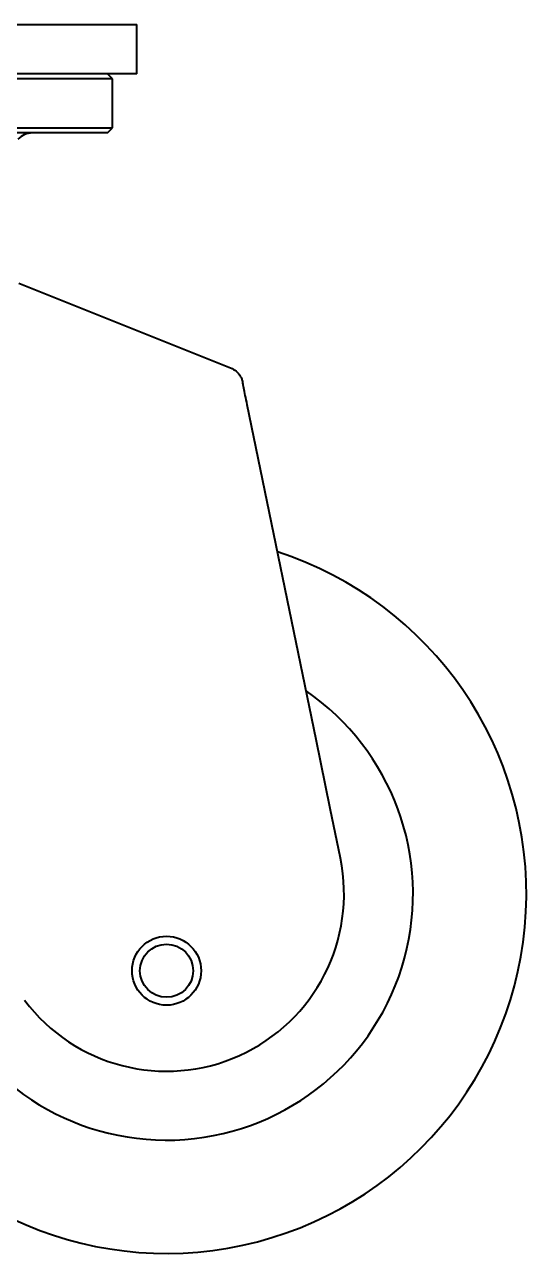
# Model space of a CAD drawing. Header units: millimetres. Extents: x 0 to 51860, y 0 to 5940.
# Drawn here: x 1436.1 to 1487, y 1683.2 to 1808 of the extents above; entities that cross this region are included whole.
import ezdxf

# ---------------------------------------------------------------- set-up
doc = ezdxf.new("R2010")
doc.units = ezdxf.units.MM
doc.header["$LTSCALE"] = 10
doc.layers.add('가시적인 것(ISO)', color=3, linetype='Continuous', lineweight=40)

msp = doc.modelspace()

# ---------------------------------------------------------------- linework, layer by layer
at = {"layer": '가시적인 것(ISO)'}
for p, q in [((1347.5147, 1808.0063), (1447.5147, 1808.0063)), ((1447.5147, 1803.0063), (1447.5147, 1808.0063)), ((1447.5147, 1803.0063), (1347.5147, 1803.0063)), ((1445.0147, 1802.5063), (1444.5147, 1803.0063)), ((1445.0147, 1802.5063), (1435.0147, 1802.5063)), ((1445.0147, 1797.5063), (1445.0147, 1802.5063)), ((1435.0147, 1797.5063), (1445.0147, 1797.5063)), ((1444.5147, 1797.0063), (1435.0147, 1797.0063)), ((1444.5147, 1797.0063), (1445.0147, 1797.5063)), ((1435.5147, 1781.7463), (1457.0148, 1773.1462)), ((1465.676, 1735.4084), (1458.7011, 1769.4008)), ((1467.1123, 1728.4084), (1465.676, 1735.4084)), ((1468.1473, 1723.3643), (1467.1123, 1728.4084))]:
    msp.add_line(p, q, dxfattribs=at)
for radius in [3.5, 2.7]:
    msp.add_circle((1450.5147, 1711.9463), radius, dxfattribs=at)
for centre, radius, start, end in [((1436.9135, 1795.0063), 2, 90, 137.325242), ((1450.5147, 1719.7463), 36.5, 207.298748, 72.047639), ((1450.5147, 1719.7463), 25, 203.578178, 55.541037), ((1450.5147, 1719.7463), 18, 216.869918, 11.595517)]:
    msp.add_arc(centre, radius, start, end, dxfattribs=at)
for points, knots in [([(1457.0148, 1773.1462), (1457.2144, 1773.0664), (1457.4034, 1772.9525), (1457.7323, 1772.6729), (1457.8761, 1772.5032), (1458.0445, 1772.2223), (1458.0936, 1772.1222), (1458.1756, 1771.913), (1458.2083, 1771.8025), (1458.2312, 1771.6913)], [0, 0, 0, 0, 0.064506604, 0.064506604, 0.129514617, 0.129514617, 0.16273473, 0.16273473, 0.196928215, 0.196928215, 0.196928215, 0.196928215]), ([(1458.7011, 1769.4008), (1458.5549, 1770.1134), (1458.4372, 1770.6871), (1458.3567, 1771.0795), (1458.3064, 1771.3248), (1458.2705, 1771.4994), (1458.2504, 1771.5974), (1458.2376, 1771.6599), (1458.2337, 1771.6787), (1458.2312, 1771.6913)], [10.19178072, 10.19178072, 10.19178072, 10.19178072, 22.83721612, 22.83721612, 22.83721612, 30.739195, 30.739195, 30.739195, 35.77650652, 35.77650652, 35.77650652, 35.77650652])]:
    msp.add_open_spline(points, degree=3, knots=knots, dxfattribs=at)

doc.saveas('drawing.dxf')
